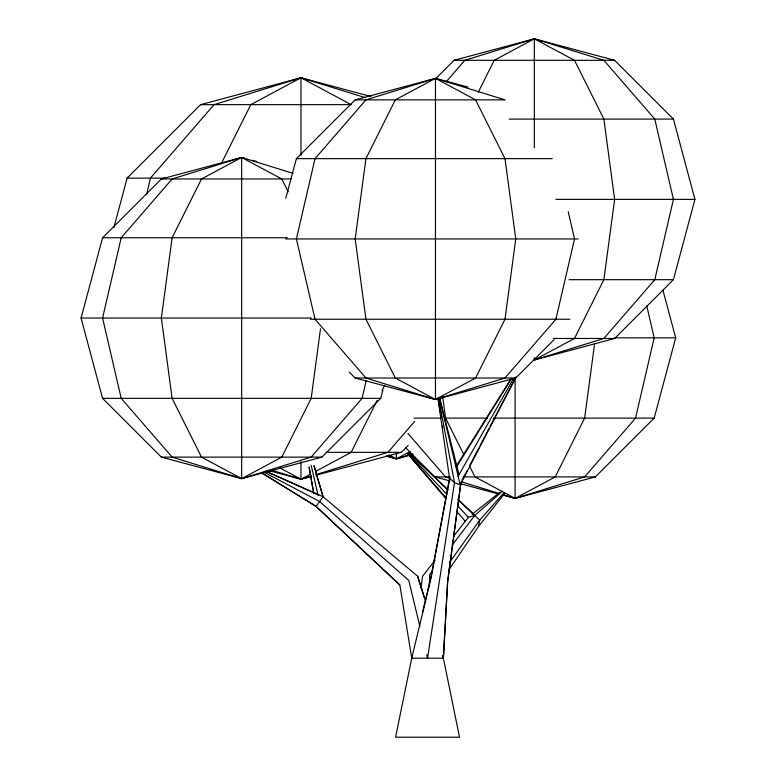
<?xml version="1.0" encoding="UTF-8"?>
<svg xmlns="http://www.w3.org/2000/svg" width="776" height="776" viewBox="0 0 776 776"><rect width="100%" height="100%" fill="white"/><g stroke="black" fill="none" stroke-linecap="round" stroke-linejoin="round"><path stroke-width="1.16" d="M429.351 586.792L429.661 574.686L432.562 570.864M399.863 585.007L316.084 506.485L262.045 473.05L315.977 506.282L399.863 585.007L411.736 658.203L443.377 658.203L447.645 580.7L460.944 482.313L447.645 582.466L443.377 658.203L459.528 737.2L395.585 737.2L411.736 658.203L431.194 577.499L449.537 478.123L437.897 398.059M420.999 588.13L422.571 576.248L435.142 560.078M320.498 328.83L311.186 398.34L281.795 457.122L241.656 478.637L161.359 457.122L102.578 398.34L81.063 318.044L102.578 237.757L161.359 178.975L241.656 157.46L245.148 158.391M594.591 343.816L584.638 418.118L555.247 476.9L515.099 498.415L502.305 494.981M449.129 569.4L478.53 526.477L479.714 520.163L503.304 493.536M449.605 479.151L431.194 575.734L422.571 612.254M146.596 194.66L150.428 178.131L214.06 104.653L300.981 77.765L371.006 96.525M366.204 380.628L362.091 398.34L311.186 457.122L241.656 478.637L172.117 457.122L121.211 398.34L102.578 318.044L121.211 237.757L172.117 178.975L241.656 157.46L292.95 173.329M114.004 227.145L127.138 178.131L200.615 104.653L300.981 77.765L365.03 97.572M285.791 198.21L296.393 158.644L355.175 99.871L435.462 78.357L468.044 87.087M288.216 191.798L281.795 178.975L241.656 157.46L201.508 178.975L172.117 237.757L161.359 318.044L172.117 398.34L201.508 457.122L241.656 478.637L321.943 457.122L380.725 398.34L382.907 390.192M534.344 357.581L534.344 359.977L614.64 338.462L673.423 279.68L694.937 199.383L673.423 119.097L614.64 60.315L534.344 38.8L454.057 60.315L435.317 79.055M502.567 494.535L515.099 498.415L595.396 476.9L654.178 418.118L675.692 337.822L662.908 290.117M221.626 162.999L250.803 104.653L300.981 77.765L351.169 104.653L200.615 104.653M478.171 92.373L494.205 60.315L534.344 38.8L603.883 60.315L654.789 119.097L673.423 199.383L654.789 279.68L603.883 338.462L534.344 359.977L574.492 338.462L603.883 279.68L614.64 199.383L603.883 119.097L574.492 60.315L534.344 38.8L464.814 60.315L446.016 82.013M377.097 400.474L351.169 452.33L315.929 471.216M381.957 390.745L384.663 385.342M449.537 478.123L454.493 482.711L460.207 484.806L515.953 377.272M462.069 480.169L467.113 470.508M469.907 465.144L478.879 447.985M479.995 445.841L488.958 428.672M490.083 426.528L515.856 377.185M458.073 476.406L513.489 378.591M456.55 466.842L511.394 378.688M456.055 466.425L510.598 379.58M449.469 562.59L479.714 520.163L458.141 499.744M452.156 545.121L474.65 515.565L501.616 491.994M314.018 465.716L323.049 496.747L316.084 506.485M453.611 536.294L468.394 517.272L474.65 515.565M478.53 526.477L504.652 493.429M414.607 421.494L387.903 452.33L315.851 474.631M316.152 475.164L401.347 452.33L408.186 445.502M349.21 372.053L355.175 378.009L435.462 399.524L515.759 378.009L554.093 339.675M472.128 514.304L500.161 492.071M503.857 99.512L435.462 78.357L395.314 99.871L365.933 158.644L355.175 238.94L365.933 319.237L395.314 378.009L435.462 399.524L505.001 378.009L555.907 319.237L574.541 238.94L568.236 211.78M435.462 399.524L475.61 378.009L505.001 319.237L515.759 238.94L505.001 158.644L475.61 99.871L435.462 78.357L365.933 99.871L315.027 158.644L296.393 238.94L315.027 319.237L365.933 378.009L435.462 399.524L435.462 78.357M269.476 470.78L300.981 479.228L310.594 474.078M385.973 456.055L396.439 458.858L410.174 451.496M271.251 470.023L300.981 479.228L311.273 476.047M387.321 456.036L396.439 458.858L412.405 453.921M469.616 466.211L474.96 476.9L515.099 498.415L584.638 476.9L635.544 418.118L654.178 337.822L646.777 305.938M279.632 467.782L300.981 479.228L311.486 476.415M389.048 454.891L396.439 458.858L412.735 454.493M454.057 60.315L614.64 60.315M355.175 99.871L505.001 99.871M509.172 119.097L673.423 119.097M296.393 158.644L552.269 158.644M127.138 178.131L164.842 178.131M161.359 178.975L291.204 178.975M555.917 199.383L694.937 199.383M102.578 237.757L287.207 237.757M285.636 238.94L578.12 238.94M569.118 279.68L673.423 279.68M81.063 318.044L311.157 318.044M310.361 319.237L569.875 319.237M614.592 337.822L675.692 337.822M553.24 338.462L614.64 338.462M355.175 378.009L515.759 378.009M102.578 398.34L380.725 398.34M414.054 418.118L440.719 418.118M442.679 396.546L445.57 418.118L487.532 418.118M493.526 418.118L654.178 418.118M326.075 452.33L401.347 452.33M161.359 457.122L321.943 457.122M405.848 447.936L434.812 476.9L450.264 476.9M463.204 476.9L595.396 476.9M252.122 160.263L256.778 161.515M434.812 476.9L449.935 480.945M460.41 483.758L498.813 494.04M450.128 478.307L445.57 476.9L407.972 433.493M461.526 481.838L499.143 493.468M265.848 471.236L323.049 496.747L417.663 576.238L424.181 597.016M266.983 471.789L318.742 494.981M264.034 472.225L319.46 501.412L408.768 580.438L419.865 626.387M409.592 453.213L433.26 475.814M435.016 477.482L448.159 490.034M457.801 499.24L473.583 514.304M409.476 453.145L447.713 489.763M409.204 453.426L413.453 457.675M409.01 453.795L410.679 455.551M408.845 453.873L446.889 494.37M457.646 505.826L468.394 517.272M408.292 454.338L445.424 497.193M407.449 453.562L445.977 498.706M456.986 511.607L465.639 521.734M323.049 496.747L314.076 465.833M445.57 418.118L463.738 454.455M425.636 601.507L417.663 576.238M439.614 397.768L458.868 474.087M426.703 654.672L427.557 658.203L454.493 482.711L438.779 399.019M439.4 397.797L460.207 484.806M311.157 465.231L318.121 495.573M309.11 467.142L313.688 493.235M309.158 467.249L313.562 492.217M438.091 398.04L440.341 412.366M440.71 414.753L441.088 417.139M442.398 425.49L442.776 427.877M534.344 38.8L534.344 147.857M515.099 377.369L515.099 498.415M396.439 452.883L396.439 458.858M300.981 77.765L300.981 155.239M300.981 461.691L300.981 479.228M241.656 157.46L241.656 478.637M443.377 658.203L442.65 655.895L443.377 658.203L443.193 655.817L443.377 658.203"/></g></svg>
